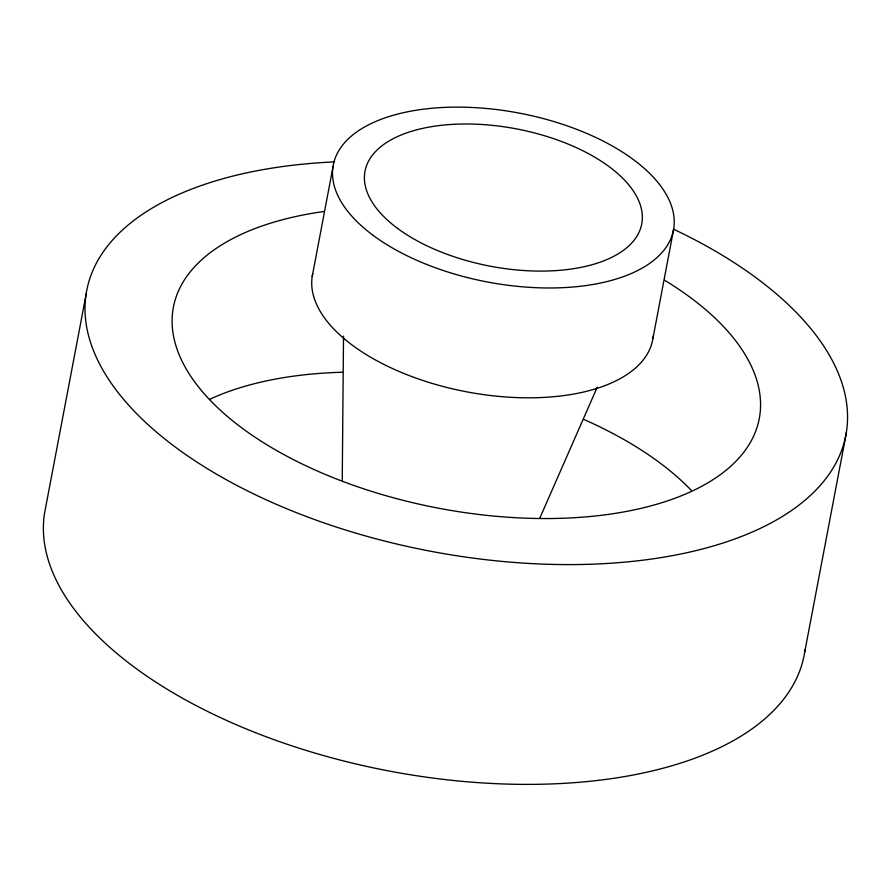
<?xml version="1.0" encoding="UTF-8"?>
<svg xmlns="http://www.w3.org/2000/svg" width="891" height="891" viewBox="0 0 891 891"><rect width="100%" height="100%" fill="white"/><g stroke="black" fill="none" stroke-linecap="round" stroke-linejoin="round"><path stroke-width="1.34" d="M342.244 480.204L343.525 336.119M86.282 293.473L44.55 513.205A386.404 191.721 10.8 0 0 396.84 772.452A386.404 191.721 10.8 0 0 805.096 649.461M312.24 276.277L333.1 166.417M652.914 338.502L673.774 228.631M804.718 652.045L846.45 432.324M539.857 518.039L597.193 387.284M674.376 229.588A386.404 191.721 10.8 0 1 734.574 539.055A386.404 191.721 10.8 0 1 144.654 421.521A386.404 191.721 10.8 0 1 334.559 161.884M653.248 335.896A173.166 85.926 10.8 0 1 468.956 392.252A173.166 85.926 10.8 0 1 312.73 273.693M664.719 280.309A298.184 147.951 10.8 0 1 660.799 503.025A298.184 147.951 10.8 0 1 225.646 414.961A298.184 147.951 10.8 0 1 324.391 211.434M209.819 399.257A298.184 147.951 10.8 0 1 342.4 372.249M583.705 419.394A298.184 147.951 10.8 0 1 691.316 490.373M397.631 228.441A140.867 69.899 10.8 0 0 634.414 239.835A140.867 69.899 10.8 0 0 478.278 124.294A140.867 69.899 10.8 0 0 397.631 228.441M373.362 235.536A173.166 85.926 10.8 0 0 664.452 249.536A173.166 85.926 10.8 0 0 472.508 107.499A173.166 85.926 10.8 0 0 373.362 235.536"/></g></svg>
